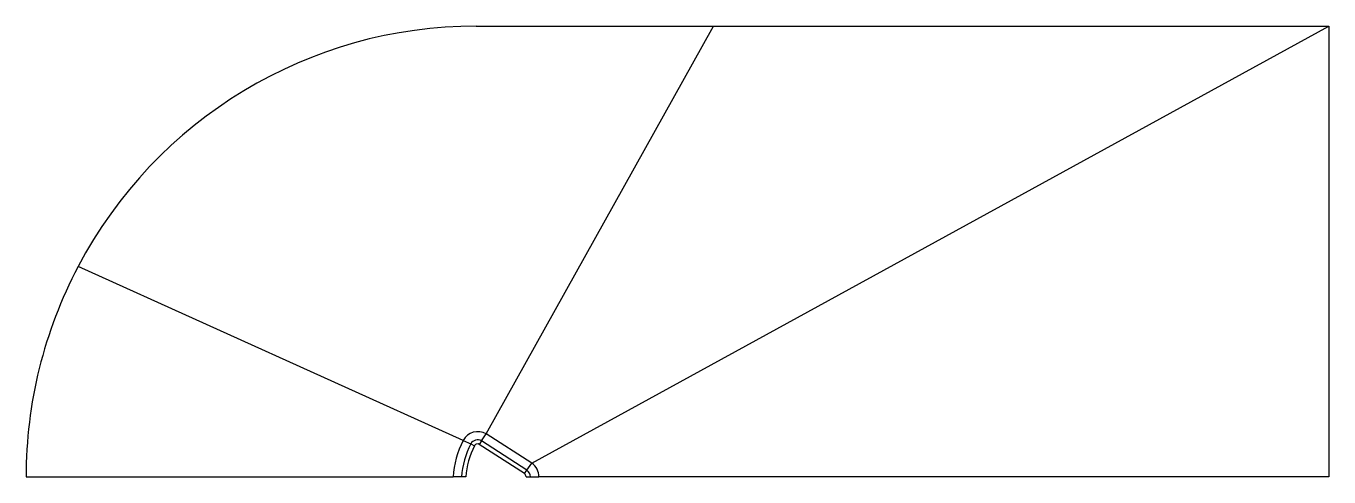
# Model space of a CAD drawing. Header units: inches. Extents: x 0 to 3056, y 0 to 1056.
import ezdxf

# ---------------------------------------------------------------- set-up
doc = ezdxf.new("R2010")
doc.units = ezdxf.units.IN
doc.header["$MEASUREMENT"] = 0

msp = doc.modelspace()

# ---------------------------------------------------------------- linework, layer by layer
at = {"color": 7, "linetype": 'Continuous'}
for p, q in [((1056.1, 1056.1), (1612.2, 1056.1)), ((1079.4, 101.2), (1612.2, 1056.1)), ((1186.5, 31.9), (3056.1, 1056.1)), ((1612.2, 1056.1), (3056.1, 1056.1)), ((3056.1, 1056.1), (3056.1, 0)), ((1025.1, 85.3), (122, 492.7)), ((1068.5, 84.4), (1079.4, 101.2)), ((1186.5, 31.9), (1079.4, 101.2)), ((1025.1, 85.3), (1043.1, 77.1)), ((1043.1, 77.1), (1052.1, 73.1)), ((1068.5, 84.4), (1063.1, 76)), ((1168.8, 7.7), (1063.1, 76)), ((1174.7, 15.8), (1068.5, 84.4)), ((1174.7, 15.8), (1186.5, 31.9)), ((0, 0), (1001.6, 0)), ((1021.6, 0), (1001.6, 0)), ((1031.6, 0), (1021.6, 0)), ((1168.8, 7.7), (1174.7, 15.8)), ((1172.9, 0), (1182.9, 0)), ((1182.9, 0), (1202.9, 0)), ((3056.1, 0), (1202.9, 0))]:
    msp.add_line(p, q, dxfattribs=at)
for centre, radius, start, end in [((1056.1, 0), 1056.1, 90, 152.1918), ((1056.1, 0), 1056.1, 152.1918, 180), ((1060.2, 66.1), 40, 61.3489, 151.3489), ((1221.1, -14.5), 220, 153.0349, 176.2275), ((1217.2, -12.9), 196, 152.6506, 176.2275), ((1216, -12.2), 184.8, 152.5221, 176.2275), ((1059.4, 68.1), 18.7, 60.9691, 150.9691), ((1058.9, 69.6), 7.7, 57.1133, 152.5221), ((1165.9, 1.1), 37, 358.2276, 56.2336), ((1163.8, 0), 9.15, 0.0083, 57.1133), ((1163.4, -0.2), 19.5, 0.5112, 54.8216)]:
    msp.add_arc(centre, radius, start, end, dxfattribs=at)

doc.saveas('drawing.dxf')
